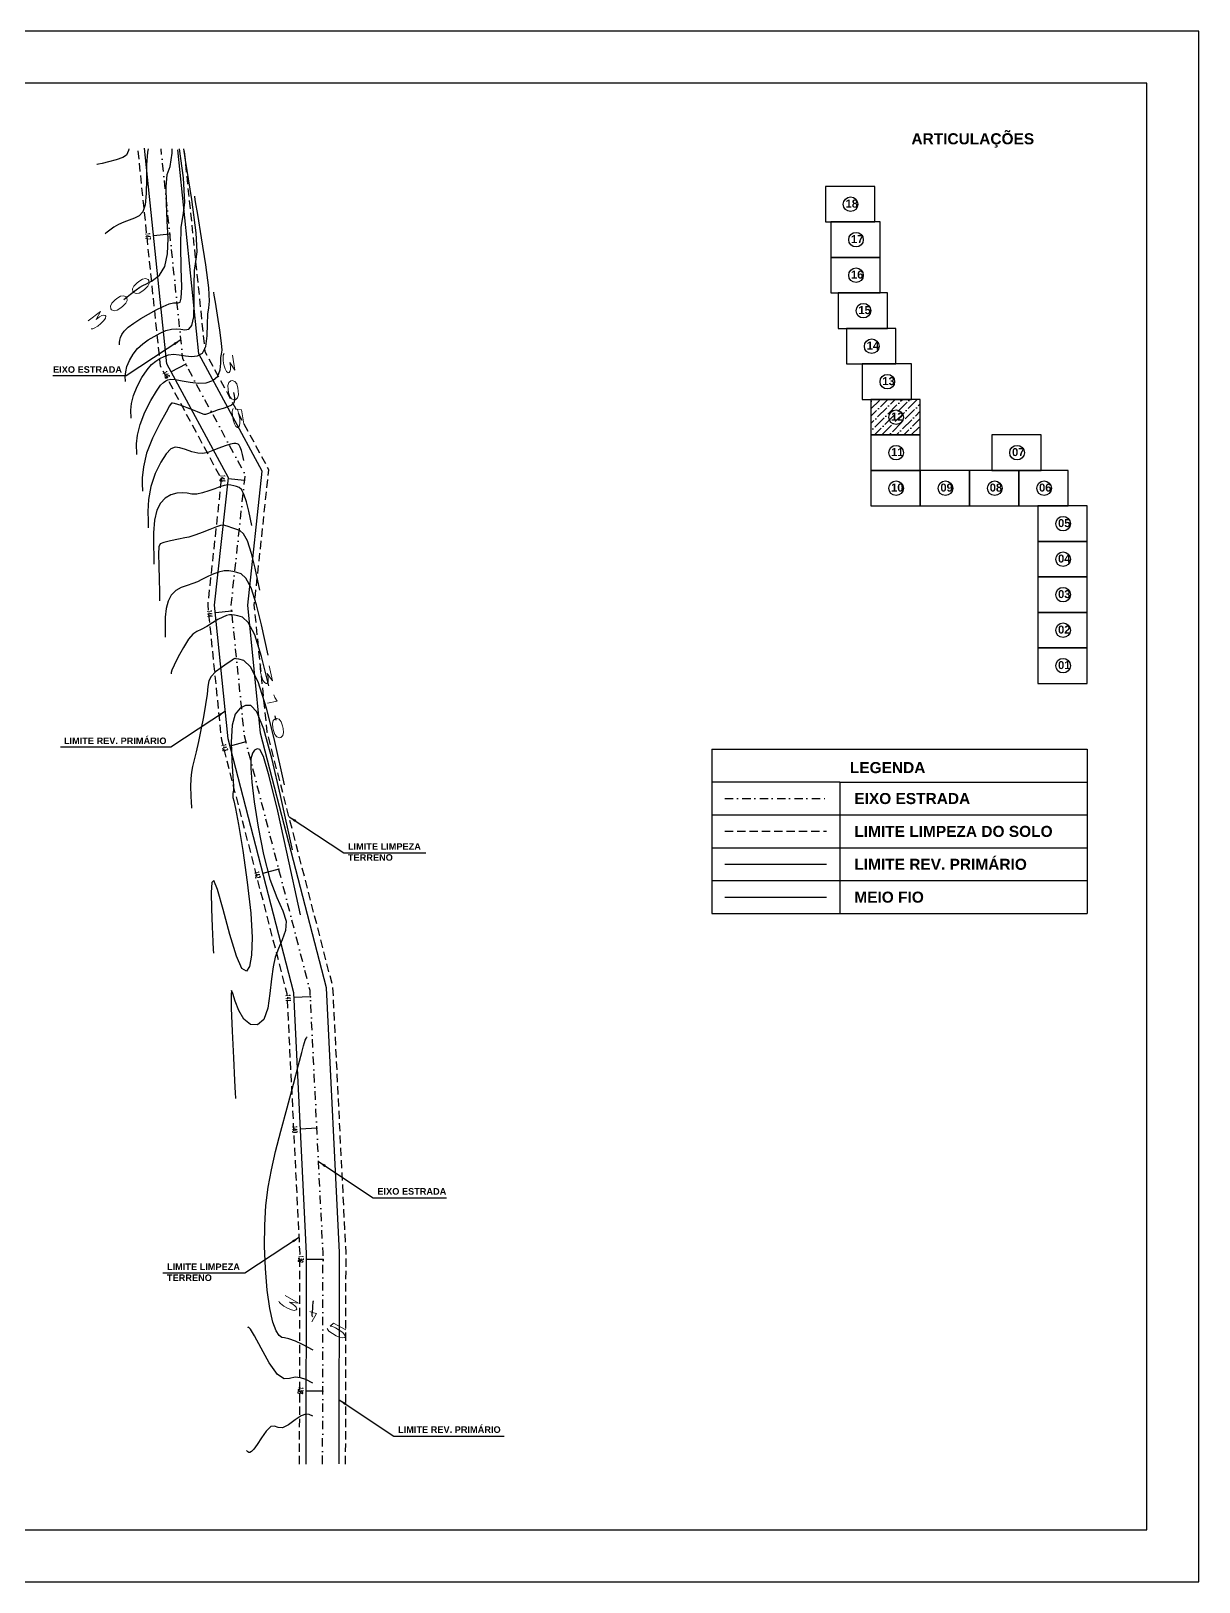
# Model space of a CAD drawing. Header units: millimetres. Extents: x 276147 to 291056, y 9594849 to 9609891.
# Drawn here: x 284786.2 to 284963.8, y 9596879.4 to 9597115.3 of the extents above; entities that cross this region are included whole.
import ezdxf
from ezdxf.enums import TextEntityAlignment as Align

# ---------------------------------------------------------------- set-up
doc = ezdxf.new("R2010")
doc.units = ezdxf.units.MM
doc.header["$LTSCALE"] = 10
for name, pattern in [('CONTINUO', [0]), ('DASHDOTX2', [50.8, 25.4, -12.7, 0, -12.7]), ('HIDDEN', [0.375, 0.25, -0.125])]:
    doc.linetypes.add(name, pattern=pattern)
for name, color, linetype in [('500-dim1', 6, 'Continuous'), ('Curvas mestras', 30, 'Continuous'), ('Curvas simples', 9, 'Continuous'), ('Curvas texto', 2, 'Continuous'), ('TG', 7, 'CONTINUO'), ('Top_malha_coord', 8, 'Continuous')]:
    doc.layers.add(name, color=color, linetype=linetype)
doc.styles.add('r80', font='romans.shx')
doc.styles.add('ROMAND', font='romand', dxfattribs={"height": 0.2})
doc.styles.add('SIMPLEX', font='simplex', dxfattribs={"height": 0.2})
doc.styles.add('T7', font='arial.ttf')
doc.dimstyles.new('cadnorma_dim1', dxfattribs={"dimscale": 0, "dimtxt": 2, "dimasz": 1.199999999999999, "dimexe": 1, "dimexo": 2.5, "dimgap": 0.6, "dimtad": 1, "dimzin": 4, "dimdsep": 46, "dimtxsty": 'r80', "dimblk": 'ARCHTICK', "dimblk1": 'ARCHTICK', "dimblk2": 'ARCHTICK', "dimcen": -1, "dimdle": 1, "dimclrd": 1, "dimclre": 1, "dimclrt": 2, "dimaunit": 1, "dimazin": 0, "dimtfac": 1, "dimtix": 1, "dimtmove": 2, "dimatfit": 0, "dimfxl": 1, "dimarcsym": 0})

# ---------------------------------------------------------------- blocks, each defined once
blk = doc.blocks.new('ASDF')
at = {"layer": 'Top_malha_coord', "color": 7}
for points in [[(288117.2770572668, 9595425.095165152), (288124.7770572668, 9595425.095165152), (288124.7770572668, 9595430.494073676), (288117.2770572668, 9595430.494073676)], [(288118.1013027223, 9595419.696256628), (288125.6013027224, 9595419.696256628), (288125.6013027224, 9595425.095165152), (288118.1013027223, 9595425.095165152)], [(288118.1013027223, 9595414.297348104), (288125.6013027224, 9595414.297348104), (288125.6013027224, 9595419.696256628), (288118.1013027223, 9595419.696256628)], [(288119.2235212072, 9595408.89843958), (288126.7235212072, 9595408.89843958), (288126.7235212072, 9595414.297348104), (288119.2235212072, 9595414.297348104)], [(288120.4897937645, 9595403.499531057), (288127.9897937645, 9595403.499531057), (288127.9897937645, 9595408.89843958), (288120.4897937645, 9595408.89843958)], [(288122.8676055573, 9595398.100622533), (288130.3676055573, 9595398.100622533), (288130.3676055573, 9595403.499531057), (288122.8676055573, 9595403.499531057)], [(288124.19609628, 9595392.701714007), (288131.69609628, 9595392.701714007), (288131.69609628, 9595398.100622533), (288124.19609628, 9595398.100622533)], [(288124.19609628, 9595387.302805483), (288131.69609628, 9595387.302805483), (288131.69609628, 9595392.701714007), (288124.19609628, 9595392.701714007)], [(288142.5888804331, 9595387.302805483), (288150.0888804331, 9595387.302805483), (288150.0888804331, 9595392.701714007), (288142.5888804331, 9595392.701714007)], [(288124.19609628, 9595381.90389696), (288131.69609628, 9595381.90389696), (288131.69609628, 9595387.302805483), (288124.19609628, 9595387.302805483)], [(288131.69609628, 9595381.90389696), (288139.19609628, 9595381.90389696), (288139.19609628, 9595387.302805483), (288131.69609628, 9595387.302805483)], [(288139.19609628, 9595381.90389696), (288146.69609628, 9595381.90389696), (288146.69609628, 9595387.302805483), (288139.19609628, 9595387.302805483)], [(288146.69609628, 9595381.90389696), (288154.19609628, 9595381.90389696), (288154.19609628, 9595387.302805483), (288146.69609628, 9595387.302805483)], [(288149.5854278603, 9595376.504988436), (288157.0854278603, 9595376.504988436), (288157.0854278603, 9595381.90389696), (288149.5854278603, 9595381.90389696)], [(288149.5854278603, 9595371.106079912), (288157.0854278603, 9595371.106079912), (288157.0854278603, 9595376.504988436), (288149.5854278603, 9595376.504988436)], [(288149.5854278603, 9595365.707171388), (288157.0854278603, 9595365.707171388), (288157.0854278603, 9595371.106079912), (288149.5854278603, 9595371.106079912)], [(288149.5854278603, 9595360.308262864), (288157.0854278603, 9595360.308262864), (288157.0854278603, 9595365.707171388), (288149.5854278603, 9595365.707171388)], [(288149.5854278603, 9595354.90935434), (288157.0854278603, 9595354.90935434), (288157.0854278603, 9595360.308262864), (288149.5854278603, 9595360.308262864)]]:
    blk.add_lwpolyline(points, close=True, dxfattribs=at)
for centre in [(288121.1075160061, 9595427.794619417), (288121.9317614617, 9595422.39571089), (288121.9317614617, 9595416.996802364), (288123.0539799466, 9595411.59789384), (288124.3202525039, 9595406.19898532), (288126.6980642967, 9595400.800076792), (288128.0265550194, 9595395.401168272), (288128.0265550194, 9595390.002259746), (288146.4193391725, 9595390.002259746), (288128.0265550194, 9595384.603351222), (288135.5265550194, 9595384.603351222), (288143.0265550194, 9595384.603351222), (288150.5265550194, 9595384.603351222), (288153.4158865996, 9595379.204442697), (288153.4158865996, 9595373.805534175), (288153.4158865996, 9595368.406625653), (288153.4158865996, 9595363.007717127), (288153.4158865996, 9595357.608808603)]:
    blk.add_circle(centre, 1.10921345708195, dxfattribs=at)
at = {"layer": 'Top_malha_coord', "color": 7, "char_height": 1.216883596980453, "attachment_point": 1, "style": 'T7'}
for s, insert in [('{\\fArial|b1|i0|c0|p34;18}', (288120.3443937709, 9595428.492702857)), ('{\\fArial|b1|i0|c0|p34;17}', (288121.1686392266, 9595423.093794333)), ('{\\fArial|b1|i0|c0|p34;16}', (288121.1686392266, 9595417.694885807)), ('{\\fArial|b1|i0|c0|p34;15}', (288122.2908577114, 9595412.295977283)), ('{\\fArial|b1|i0|c0|p34;14}', (288123.5571302687, 9595406.89706876)), ('{\\fArial|b1|i0|c0|p34;13}', (288125.9349420615, 9595401.498160236)), ('{\\fArial|b1|i0|c0|p34;12}', (288127.2634327842, 9595396.099251712)), ('{\\fArial|b1|i0|c0|p34;11}', (288127.2634327842, 9595390.700343188)), ('{\\fArial|b1|i0|c0|p34;07}', (288145.6562169372, 9595390.700343188)), ('{\\fArial|b1|i0|c0|p34;10}', (288127.2634327842, 9595385.301434664)), ('{\\fArial|b1|i0|c0|p34;09}', (288134.7634327842, 9595385.301434664)), ('{\\fArial|b1|i0|c0|p34;08}', (288142.2634327842, 9595385.301434664)), ('{\\fArial|b1|i0|c0|p34;06}', (288149.7634327842, 9595385.301434664)), ('{\\fArial|b1|i0|c0|p34;05}', (288152.6527643644, 9595379.902526142)), ('{\\fArial|b1|i0|c0|p34;04}', (288152.6527643644, 9595374.503617616)), ('{\\fArial|b1|i0|c0|p34;03}', (288152.6527643644, 9595369.104709093)), ('{\\fArial|b1|i0|c0|p34;02}', (288152.6527643644, 9595363.705800567)), ('{\\fArial|b1|i0|c0|p34;01}', (288152.6527643644, 9595358.306892043))]:
    blk.add_mtext_dynamic_manual_height_columns(s, width=9.05984542533406, gutter_width=12.5, heights=[0], dxfattribs=dict(at, insert=insert))
blk = doc.blocks.new('_ArchTick')
at = {"color": 0, "linetype": 'ByBlock', "const_width": 0.15}
blk.add_lwpolyline([(-0.5, -0.5), (0.5, 0.5)], dxfattribs=at)

msp = doc.modelspace()

# ---------------------------------------------------------------- hatches: boundary and pattern name
at = {"layer": 'Top_malha_coord'}
h = msp.add_hatch(dxfattribs=at)
h.set_pattern_fill('ANSI36', color=8, scale=0.25)
h.set_pattern_definition([(45, (-3235.695708539337, 1698.983695397153), (0.4209495056751168, 1.54348152080876), [1.984375, -0.396875, 0, -0.396875])])
h.paths.add_polyline_path([(284921.3897193209, 9597059.291958263), (284913.8897193209, 9597059.291958263), (284913.8897193209, 9597053.893049737), (284921.3897193209, 9597053.893049737)])
h.paths.add_polyline_path([(284918.8293915174, 9597056.592503998, -1), (284916.6109646032, 9597056.592503998, -1)], flags=0)
h.paths.add_polyline_path([(284916.5814488485, 9597055.404251853), (284919.0807916251, 9597055.404251853), (284919.0807916251, 9597057.911895337), (284916.5814488485, 9597057.911895337)], flags=24)

# ---------------------------------------------------------------- linework, layer by layer
at = {"color": 8, "linetype": 'HIDDEN', "ltscale": 0.5}
msp.add_line((284891.6983607654, 9596993.606487818), (284907.1409358699, 9596993.606487818), dxfattribs=at)
at = {"color": 8, "linetype": 'HIDDEN', "ltscale": 0.5, "elevation": 160.1796621240507, "flags": 128}
for points in [[(284827.0196191135, 9596897.38277738), (284827.0816417821, 9596929.392094724), (284825.1316803314, 9596968.875133198), (284815.1768751849, 9597007.4942678), (284813.0932434592, 9597028.007998673), (284815.1588474987, 9597047.1676037), (284805.8584010333, 9597064.412006717), (284802.4423178486, 9597097.382777384)], [(284834.0196322542, 9596897.38277738), (284834.0819765187, 9596929.558067292), (284832.0880034743, 9596969.932257447), (284822.0875164319, 9597008.728612525), (284820.1314657416, 9597027.986285048), (284822.3514474509, 9597048.577827236), (284812.6781290832, 9597066.513589887), (284809.4797897607, 9597097.382777384)]]:
    msp.add_lwpolyline(points, dxfattribs=at)
at = {"linetype": 'Continuous'}
for p in [(284807.3008748919, 9597084.451320093, 160.1796621240507), (284807.3008748919, 9597084.451320093, 160.1796621240507), (284809.7001551585, 9597064.662010193, 160.1796621240507), (284809.7001551585, 9597064.662010193, 160.1796621240507), (284818.6560471223, 9597046.9535056, 160.1796621240507), (284818.6560471223, 9597046.9535056, 160.1796621240507), (284816.7067163787, 9597027.068133097, 160.1796621240507), (284816.7067163787, 9597027.068133097, 160.1796621240507), (284818.868268931, 9597007.195607098, 160.1796621240507), (284818.868268931, 9597007.195607098, 160.1796621240507), (284823.8604582262, 9596987.828675501, 160.1796621240507), (284823.8604582262, 9596987.828675501, 160.1796621240507), (284828.6578245428, 9596968.432137445, 160.1796621240507), (284828.6578245428, 9596968.432137445, 160.1796621240507), (284829.6443685216, 9596948.456484152, 160.1796621240507), (284829.6443685216, 9596948.456484152, 160.1796621240507), (284830.579880303, 9596928.47962092, 160.1796621240507), (284830.579880303, 9596928.47962092, 160.1796621240507), (284830.5411274915, 9596908.47965863, 160.1796621240507), (284830.5411274915, 9596908.47965863, 160.1796621240507)]:
    msp.add_point(p, dxfattribs=at)
at = {"layer": '500-dim1', "ltscale": 0.1}
for points in [[(284650.0564834579, 9596879.440539112), (284963.7748950092, 9596879.440539112), (284963.7748950092, 9597115.325015644), (284650.0564834579, 9597115.325015644)], [(284657.998721725, 9596887.38277738), (284955.832656742, 9596887.38277738), (284955.832656742, 9597107.38277738), (284657.998721725, 9597107.38277738)]]:
    msp.add_lwpolyline(points, close=True, dxfattribs=at)
at = {"layer": 'Curvas mestras', "linetype": 'CONTINUO'}
for points in [[(284800.2921179847, 9597074.514266627, -178.0108770926276), (284801.2996760464, 9597075.29611206, -178.0162719838813), (284802.1802783061, 9597075.968784994, -178.0206378737025), (284802.741665215, 9597076.371430207, -178.0225630559985), (284803.1715782827, 9597076.617869627, -178.0220087020102), (284803.7527605255, 9597076.890590977, -178.0192790632977), (284804.6684412541, 9597077.365402667, -178.0164571137543), (284805.7038059232, 9597078.191383833, -178.0227401047855), (284806.5445262729, 9597079.510930296, -178.049103880036), (284806.9558554436, 9597081.413528495, -178.1031930184949), (284807.021375146, 9597083.777013306, -178.1793265232959), (284806.9042494881, 9597086.426309213, -178.2684920800643), (284806.7606707185, 9597089.15500214, -178.3607903961933), (284806.7189546222, 9597091.631317783, -178.4427738458294), (284806.9004451195, 9597093.492141273, -178.5001077594611), (284807.33080094, 9597094.730996976, -178.532064875148), (284807.6529240456, 9597096.767961226, -178.592347722119), (284807.6210765132, 9597097.382777384, -178.6131338450796)], [(284816.985640001, 9597060.348315798, -172.2078856693374), (284817.0576746636, 9597059.889322942, -172.1913989997961), (284817.1091193484, 9597059.499591675, -172.1775952686116), (284817.1206480346, 9597059.27756288, -172.1700882145928), (284817.1063795574, 9597059.163627688, -172.1666411067967), (284817.0887917119, 9597059.058662277, -172.1635545602444), (284817.0690493895, 9597058.885716792, -172.1582836316343), (284816.9630558486, 9597058.65652818, -172.1529010504859), (284816.6653994459, 9597058.40500737, -172.1506340281598), (284816.1101693289, 9597058.158945195, -172.153716305937), (284815.3894448147, 9597057.921651268, -172.1604079741778), (284814.6348070162, 9597057.690317113, -172.1679756983908), (284813.959863812, 9597057.466057338, -172.1741754863437), (284813.4063501616, 9597057.265687883, -172.178720607099), (284812.9980267982, 9597057.109950768, -172.1818137901978), (284812.7302389272, 9597057.020353327, -172.1842532448031), (284812.4846467001, 9597057.021484157, -172.1892202162093), (284812.1144907411, 9597057.138697185, -172.2004915097173), (284811.5153245027, 9597057.38207043, -172.2204939869375), (284810.751954721, 9597057.700568307, -172.2462543663246), (284809.9315019624, 9597058.027880343, -172.2734494353321), (284809.1534691627, 9597058.307469627, -172.2982291633639), (284808.4868937635, 9597058.521904532, -172.3186365070546), (284807.9931935847, 9597058.663529994, -172.3331877433488), (284807.7105573979, 9597058.73038294, -172.3410519588183), (284807.5842587973, 9597058.743274156, -172.3440096545059), (284807.5363373283, 9597058.728705412, -172.3444942086612), (284807.4750073999, 9597058.659746233, -172.3434656057766), (284807.253156881, 9597058.295736186, -172.3359907432136), (284806.7098474954, 9597057.3425786, -172.3156630135749), (284805.7660608475, 9597055.620940946, -172.2781920752281), (284804.6704690081, 9597053.410522252, -172.2277516094295), (284803.753664924, 9597051.105783673, -172.1706314778098), (284803.2619743717, 9597049.051550407, -172.1131865706088), (284803.1046654328, 9597047.394098705, -172.0620315095552), (284803.1067360255, 9597046.230071848, -172.0238461038357), (284803.1232227769, 9597045.607223773, -172.0031051300143), (284803.1292971584, 9597045.377753116, -171.9954637019805), (284803.1301653569, 9597045.344972167, -171.9943720794076)], [(284822.3262726641, 9597015.709924497, -165.6342400298131), (284822.1832101796, 9597016.357989667, -165.6583481675157), (284821.2293545676, 9597020.195555173, -165.8032481390078), (284820.1920258679, 9597023.489485173, -165.9320093945976), (284819.2016153366, 9597025.389468776, -166.0141507904886), (284818.3279176936, 9597026.169586424, -166.0572526018045), (284817.6255807662, 9597026.38501285, -166.0784102985312), (284817.1220894626, 9597026.492806822, -166.0920494581482), (284816.7362739639, 9597026.557541177, -166.101915427917), (284816.3598045264, 9597026.545670737, -166.109083536689), (284815.8995197962, 9597026.427253956, -166.1144427154472), (284815.3229439975, 9597026.18677365, -166.1181363889159), (284814.6127677439, 9597025.812316254, -166.1201216244631), (284813.7728184133, 9597025.312498737, -166.1206039611393), (284812.8914514386, 9597024.778060267, -166.1207832086043), (284812.0781580137, 9597024.320268543, -166.1221076034385), (284811.4050952783, 9597023.98771045, -166.1247208303216), (284810.7950881379, 9597023.578238534, -166.1235479269203), (284810.1336294326, 9597022.827019522, -166.1122091755064), (284809.3526267691, 9597021.580041017, -166.0870246223317), (284808.5696487876, 9597020.12656011, -166.0551128710181), (284807.948679886, 9597018.866651757, -166.0262921707149), (284807.6081956343, 9597018.103310194, -166.008113070417), (284807.4846292936, 9597017.751209732, -165.9990555561639), (284807.4689083013, 9597017.62794596, -165.9953319184974), (284807.470205473, 9597017.578933954, -165.9936998117741), (284807.4706831697, 9597017.560877796, -165.9930985428186), (284807.4707521256, 9597017.558298057, -165.9930126235381)], [(284823.4698801203, 9597010.529426493, -165.4415246827088), (284823.3268186359, 9597011.177491656, -165.4656328003298)], [(284829.0241310291, 9596919.76490194, -157.3520898277897), (284828.9792795821, 9596919.813919084, -157.354596393267), (284828.9454711727, 9596919.901543064, -157.3581463877603), (284828.9352738887, 9596920.043860188, -157.3630146546897), (284828.9469868149, 9596920.266000893, -157.3700588334145), (284828.9753410432, 9596920.595360387, -157.3802824001436), (284829.014351937, 9596921.036287412, -157.3939479908117), (284829.0551699632, 9596921.50095472, -157.4083552481866), (284829.0882288617, 9596921.878488593, -157.4200629949596), (284829.1065177682, 9596922.087494263, -157.4265447502516), (284829.1132564188, 9596922.164496822, -157.4289327680858), (284829.1142189409, 9596922.175497336, -157.4292739210909)]]:
    msp.add_polyline3d(points, dxfattribs=at)
at = {"layer": 'Curvas simples', "linetype": 'CONTINUO'}
for points in [[(284801.0544655857, 9597097.382777384, -180.7464254400599), (284801.007899082, 9597097.145309048, -180.7395786281818), (284800.7045594791, 9597096.467988167, -180.7234727021682), (284800.118253627, 9597096.06836819, -180.7221468657631), (284799.1220856115, 9597095.725151392, -180.7308966989189), (284797.9632551144, 9597095.423421605, -180.7442712328306), (284796.9824837078, 9597095.199854055, -180.7566327712525), (284796.4348828929, 9597095.078634404, -180.7636528495609), (284796.2331358543, 9597095.033974057, -180.7662391659946), (284796.2043147056, 9597095.027593864, -180.7666086379581)], [(284803.9896396035, 9597097.382777384, -179.6867678870723), (284803.9174934013, 9597096.921442868, -179.6730987102169), (284803.7622476022, 9597094.967765892, -179.61219526795), (284803.7212189373, 9597092.773232725, -179.5411064944023), (284803.6927489561, 9597090.632685643, -179.4715346858979), (284803.5462751535, 9597088.894938624, -179.4175309383686), (284803.1816460404, 9597087.80874402, -179.3892569834393), (284802.62035219, 9597087.222607637, -179.3813171355546), (284801.9142971893, 9597086.884973656, -179.3844263043397), (284801.116802314, 9597086.582775313, -179.3905321844763), (284800.2868635803, 9597086.256899098, -179.396513431941), (284799.4848946824, 9597085.886716573, -179.4004813571487), (284798.7680949305, 9597085.467844017, -179.401144115513), (284798.1808040675, 9597085.060862623, -179.3995968266649), (284797.7641454436, 9597084.742594304, -179.3975313647793), (284797.5406247089, 9597084.567861984, -179.3962924460324), (284797.4582747004, 9597084.503486656, -179.3958359989597), (284797.4465105566, 9597084.494290324, -179.3957707940976)], [(284799.6576949407, 9597067.574310653, -176.795459638201), (284799.6527389146, 9597067.972580288, -176.8086099681354), (284799.6833138291, 9597068.294722913, -176.8185524689875), (284799.778879015, 9597068.693985207, -176.8297175066805), (284799.978620059, 9597069.155148504, -176.8408197873764), (284800.3424107558, 9597069.677259747, -176.8506261997067), (284800.9352992016, 9597070.262932315, -176.857916632402), (284801.7959498854, 9597070.908839053, -176.8618059237164), (284802.8575048949, 9597071.587906687, -176.8627489909672), (284804.026726708, 9597072.267120438, -176.8615355880724), (284805.2084664071, 9597072.907571863, -176.858800708866), (284806.2999474404, 9597073.446754947, -176.8545591954285), (284807.1964828609, 9597073.816270022, -176.8486711098489), (284807.8265608388, 9597073.97541891, -176.8412383176878), (284808.2513620362, 9597073.994317425, -176.8333303196964), (284808.5652452393, 9597073.970785873, -176.8262584575827), (284808.8375036437, 9597074.066555513, -176.8239315192009), (284809.0371881024, 9597074.699009422, -176.8406479353693), (284809.108286879, 9597076.349441653, -176.893303522866), (284809.0324754517, 9597079.250492733, -176.9898894870098), (284808.9421721755, 9597082.640193203, -177.1027788414762), (284809.0074816176, 9597085.507919086, -177.1954399756764), (284809.3064689908, 9597087.292330064, -177.2479113547274), (284809.5490381096, 9597089.229232352, -177.3065122177618), (284809.3530504286, 9597093.003714813, -177.434131906743), (284808.7750178605, 9597097.382777385, -177.5892320094919)], [(284800.5258122946, 9597062.016976034, -175.595187753523), (284800.515721044, 9597062.827959893, -175.6219653434496), (284800.5779789651, 9597063.483930036, -175.6422110024982), (284800.7725754932, 9597064.296935076, -175.6649460076264), (284801.1515820466, 9597065.218992187, -175.6875527561319), (284801.6983237781, 9597066.163179798, -175.7075176502953), (284802.3789355245, 9597067.032843392, -175.7223532264147), (284803.1602516344, 9597067.75556334, -175.7303521285325), (284804.0118805212, 9597068.355866574, -175.732928144655), (284804.9041291137, 9597068.882516934, -175.7322752563891), (284805.8069296575, 9597069.365131084, -175.7299675361396), (284806.6887206572, 9597069.756733123, -175.7250991887672), (284807.5175659339, 9597069.991199993, -175.7161445100469), (284808.2696276302, 9597070.032329047, -175.7023956917951), (284808.9534461668, 9597069.963595383, -175.6864166810669), (284809.5856612934, 9597069.898398487, -175.6715894314952), (284810.1676292033, 9597069.986665023, -175.6627996461725), (284810.639582881, 9597070.52444126, -175.6709481642142), (284810.9264757591, 9597071.844303628, -175.708439591483), (284810.9940565854, 9597074.096363483, -175.7808804525089), (284810.9712583595, 9597076.700869897, -175.8666848192483), (284811.0278093912, 9597078.895604884, -175.9374686167252), (284811.2564473818, 9597080.260154217, -175.9775937695199), (284811.44194059, 9597081.741314733, -176.0224062087623), (284811.2920676588, 9597084.627684033, -176.1199977472101), (284810.6232927565, 9597089.6941925, -176.2994461968451), (284809.6868301574, 9597095.661103673, -176.5137732735861), (284809.4003609535, 9597097.382777385, -176.5759410333178)], [(284801.3939296491, 9597056.459641412, -174.3949158688451), (284801.3787021736, 9597057.683339497, -174.4353207388453), (284801.4726440992, 9597058.67313616, -174.4658695033545), (284801.7662719707, 9597059.899884943, -174.5001745085724), (284802.3245450347, 9597061.282835877, -174.5342857046894), (284803.0542358029, 9597062.649100848, -174.5644091537947), (284803.8225728489, 9597063.802755462, -174.5867898330584), (284804.5245533834, 9597064.60228762, -174.5988983334068), (284805.1662561477, 9597065.12382646, -174.6031072983428), (284805.781532519, 9597065.497913424, -174.6030149046241), (284806.4053929082, 9597065.822690306, -174.6011343633549), (284807.0774928741, 9597066.0667113, -174.5956392022458), (284807.8386490072, 9597066.166129956, -174.5836179102448), (284808.7126934198, 9597066.089238193, -174.5635530533877), (284809.6555302995, 9597065.93287434, -174.5395030751501), (284810.6060773504, 9597065.826012103, -174.5169204381204), (284811.4977547631, 9597065.906774536, -174.5016677732605), (284812.241978659, 9597066.349873096, -174.501248372861), (284812.744665639, 9597067.339165604, -174.5235756400766), (284812.9556387185, 9597068.942234224, -174.5718713977517), (284813.0003445414, 9597070.761545593, -174.6305907643077), (284813.0481371649, 9597072.283290684, -174.6794972578905), (284813.2064247753, 9597073.227979377, -174.7072762371067), (284813.3348430732, 9597074.253398117, -174.7383002325336), (284813.2310848886, 9597076.251653247, -174.8058635876191), (284812.7680867247, 9597079.759235647, -174.9300971201996), (284812.119766772, 9597083.890174383, -175.0784774055032), (284811.5352878878, 9597087.402881056, -175.2053174076395), (284811.2048949622, 9597089.366023533, -175.276279531678), (284811.08317099, 9597090.089286713, -175.3024234826121), (284811.065781993, 9597090.192609737, -175.3061583204803)], [(284802.262047003, 9597050.902306788, -173.1946439842254), (284802.2416833031, 9597052.5387191, -173.2486761342411), (284802.3673092352, 9597053.862343283, -173.2895280369817), (284802.7599684486, 9597055.502834804, -173.3354030094601), (284803.4975070201, 9597057.34667856, -173.381018640674), (284804.4101488252, 9597059.135020897, -173.4213006044415), (284805.2662101732, 9597060.57266753, -173.4512264396439), (284805.8888551325, 9597061.449011903, -173.4674445383393), (284806.3206317736, 9597061.891786344, -173.4732864520888), (284806.6589349224, 9597062.113308916, -173.4737545402863), (284807.0038561604, 9597062.280250523, -173.4723012233994), (284807.466265091, 9597062.376689473, -173.4661792157244), (284808.1597320803, 9597062.341059923, -173.4510913104427), (284809.1557602112, 9597062.146148333, -173.424710427495), (284810.3576144322, 9597061.902153295, -173.3925894692916), (284811.6264934069, 9597061.753625717, -173.3622514446874), (284812.8278793255, 9597061.826885048, -173.3405359530848), (284813.8443734373, 9597062.175304933, -173.3315486017059), (284814.5628545212, 9597062.834028576, -173.3387117414063), (284814.9172198495, 9597063.788103972, -173.3628623304216), (284815.029430723, 9597064.82222129, -173.3944967093671), (284815.0684639385, 9597065.67097648, -173.4215259190791), (284815.1564021664, 9597066.19580353, -173.4369586718644), (284815.2277455539, 9597066.765480498, -173.4541942235341), (284815.1701021187, 9597067.87562246, -173.4917294280863), (284814.9128806952, 9597069.824279793, -173.5607480762669), (284814.5527033864, 9597072.119245093, -173.6431815374203), (284814.2279921187, 9597074.070749242, -173.713648235393), (284814.0444412708, 9597075.161384063, -173.7530716256847), (284813.9768170625, 9597075.563196052, -173.7675960092715), (284813.9671561771, 9597075.620598618, -173.7696709549896)], [(284818.5216640464, 9597050.004085848, -170.8373453689532), (284818.3185059486, 9597050.92438456, -170.8715806255027), (284818.1678964833, 9597051.530315904, -170.8944595804464), (284818.0041080045, 9597052.050410217, -170.9147903031812), (284817.8450545906, 9597052.351478547, -170.9278487427768), (284817.6883913737, 9597052.48214586, -170.9352753542157), (284817.5267077635, 9597052.53649536, -170.9403018947018), (284817.3366729556, 9597052.582345013, -170.9456190148162), (284817.0312613244, 9597052.582461843, -170.9517535481395), (284816.5075280417, 9597052.473351642, -170.9586913326898), (284815.7082520753, 9597052.215880403, -170.9662986222215), (284814.7591205789, 9597051.868354917, -170.9739630731315), (284813.8315485105, 9597051.513446163, -170.9809528079026), (284813.0475057445, 9597051.22912968, -170.9873746243215), (284812.3311778742, 9597051.074624157, -170.9966909184263), (284811.5573054165, 9597051.104455827, -171.0132028595221), (284810.6434370409, 9597051.339661926, -171.0392549073699), (284809.6783550458, 9597051.667329656, -171.0693648587007), (284808.7936488762, 9597051.941054212, -171.0960937227032), (284808.076398184, 9597052.016271563, -171.1129562994724), (284807.4356394112, 9597051.755764738, -171.1172821087207), (284806.7359032002, 9597051.02415454, -171.1073542823692), (284805.8958810025, 9597049.738528784, -171.0820880360229), (284805.0509314861, 9597048.025833376, -171.0429261097129), (284804.3905771325, 9597046.06548322, -170.9919433321015), (284804.0509261295, 9597044.05016384, -170.9327216109054), (284803.9544325154, 9597042.22565422, -170.8748714698272), (284803.9701350366, 9597040.85100495, -170.8295105646507), (284803.9899418815, 9597040.102709293, -170.8045921694397), (284803.9972399817, 9597039.82702126, -170.7954116859732), (284803.998282711, 9597039.787637543, -170.7941001948461)], [(284819.7587185646, 9597040.135421008, -169.4883901872931), (284819.2846820074, 9597042.282786338, -169.5682725273332), (284818.9332612559, 9597043.696626468, -169.6216567395863), (284818.5510874709, 9597044.910179207, -169.6690950842135), (284818.1799628336, 9597045.612670308, -169.6995647219851), (284817.8144146658, 9597045.917562373, -169.7168935500344), (284817.4371535755, 9597046.044378204, -169.7286221420186), (284817.0320092618, 9597046.166145556, -169.7407450172145), (284816.5872788122, 9597046.269921996, -169.7530729859977), (284816.0923794068, 9597046.296271035, -169.7638708172276), (284815.5335064274, 9597046.200111927, -169.7719383739427), (284814.8839790602, 9597045.993785897, -169.7782156434518), (284814.1138966926, 9597045.703989893, -169.7841776670216), (284813.21583489, 9597045.368404267, -169.7912082219523), (284812.2722849124, 9597045.068635903, -169.8003255786866), (284811.3882121935, 9597044.897273084, -169.8124567180316), (284810.6334628914, 9597044.910412556, -169.8280378043678), (284809.9373920501, 9597045.018179953, -169.845541853891), (284809.1942334431, 9597045.094211372, -169.8629511714939), (284808.3331868883, 9597045.027559966, -169.8780513677307), (284807.423316424, 9597044.768967057, -169.8878419288344), (284806.568652139, 9597044.284594, -169.8891257448963), (284805.8585066751, 9597043.533161873, -169.8787573272971), (284805.3233248498, 9597042.443617472, -169.8537972070303), (284804.9788360304, 9597040.937466312, -169.8113574638523), (284804.8254620202, 9597039.022788364, -169.7516944021013), (284804.8023983652, 9597037.0539615, -169.6876411462112), (284804.8335340477, 9597035.471938053, -169.6351750254075), (284804.8566619858, 9597034.59819481, -169.6060791887253), (284804.8651828028, 9597034.276288407, -169.5953596373115), (284804.8664000628, 9597034.23030192, -169.5938282773973)], [(284820.9957720833, 9597030.266756173, -168.1394350257728), (284820.2508580642, 9597033.641187115, -168.2649643965092), (284819.6986260262, 9597035.862936037, -168.3488538659553), (284819.0980669372, 9597037.769948192, -168.4233998651875), (284818.5148700796, 9597038.873863067, -168.4712807540459), (284817.9404379578, 9597039.35297888, -168.4985117459114), (284817.3475993851, 9597039.552260043, -168.5169423566808), (284816.7273455683, 9597039.7499461, -168.5358710196128), (284816.1432963025, 9597039.957383148, -168.5543924565686), (284815.6772307739, 9597040.119191427, -168.5690503343617), (284815.3587607818, 9597040.184344456, -168.5775781583766), (284815.0088375417, 9597040.119216878, -168.5824682137722), (284814.396243877, 9597039.894534623, -168.5874025789348), (284813.3841650357, 9597039.50767885, -168.5950417995013), (284812.2133919487, 9597039.062646648, -168.6039602061178), (284811.2191189686, 9597038.690089336, -168.6117105437119), (284810.6234877396, 9597038.481162183, -168.6168206889674), (284810.1964280568, 9597038.369031252, -168.6217189021085), (284809.5948180079, 9597038.247367537, -168.6298085876883), (284808.5899755903, 9597038.038847372, -168.6431464032762), (284807.410993434, 9597037.782168368, -168.6584017163518), (284806.4014010781, 9597037.545033468, -168.6708972074816), (284805.8211313477, 9597037.327794952, -168.6754266385946), (284805.5957182133, 9597036.861401567, -168.6646683044059), (284805.5670959286, 9597035.809449404, -168.6307715754051), (284805.5999979086, 9597033.995411888, -168.5706671605844), (284805.6503632129, 9597031.882267777, -168.500410809906), (284805.6969320613, 9597030.092872154, -168.4408395389587), (284805.7233810906, 9597029.09368033, -168.4075662281507), (284805.7331246265, 9597028.725556552, -168.3953076413859), (284805.7345174173, 9597028.672967304, -168.3935563927775)], [(284822.2328266014, 9597020.398091327, -166.7904798442291), (284821.2170341236, 9597024.999588892, -166.9616562983979), (284820.4639897973, 9597028.029245604, -167.0760510125224), (284819.6450464039, 9597030.62971718, -167.177704646278), (284818.8575564872, 9597032.131940428, -167.2427385424639), (284818.1286875635, 9597032.763481196, -167.2780644269337), (284817.4680596264, 9597032.976056103, -167.2982914338613), (284816.8686298432, 9597033.132331304, -167.3154450970146), (284816.256689036, 9597033.238757132, -167.3312163938794), (284815.5418651935, 9597033.212730473, -167.3447126036303), (284814.6705911776, 9597032.999556486, -167.3552167226121), (284813.7365233884, 9597032.65618948, -167.3627150596844), (284812.8701240927, 9597032.267489044, -167.3673695227157), (284812.1583492926, 9597031.903783597, -167.3697391757418), (284811.5141289049, 9597031.577264836, -167.3719713356954), (284810.8068865679, 9597031.285587307, -167.3766102794002), (284809.9497818381, 9597031.012145707, -167.3848550687221), (284809.0309249006, 9597030.683278415, -167.3925232087754), (284808.1821638492, 9597030.21106096, -167.3940868508912), (284807.5115630985, 9597029.523209464, -167.3850080947418), (284807.0320533372, 9597028.610002406, -167.3647088117109), (284806.7327825697, 9597027.477357846, -167.3336007683797), (284806.5945314604, 9597026.17097266, -167.2935672005665), (284806.564614288, 9597024.89564896, -167.2523768323849), (284806.5819789876, 9597023.89596665, -167.2192698039257), (284806.5965144645, 9597023.346842485, -167.2009838480994), (284806.6018694842, 9597023.144534528, -167.1942469511673), (284806.6026347714, 9597023.11563268, -167.193284508216)], [(284824.7069346385, 9597000.660761647, -164.0925695010487), (284823.149386239, 9597007.71639144, -164.3550400692879), (284821.9947193402, 9597012.361865737, -164.5304452980895), (284820.7390053342, 9597016.349254157, -164.6863141756298), (284819.5456741862, 9597018.646997128, -164.7855630385133), (284818.5271488211, 9597019.575690644, -164.8364407238227), (284817.7831029056, 9597019.793969592, -164.8585291431195), (284817.3755480798, 9597019.853281347, -164.8686538067672), (284817.2158578892, 9597019.876324216, -164.8726144493234), (284817.1777428593, 9597019.878611002, -164.8734544898875), (284817.151467229, 9597019.870103672, -164.8737031602909), (284817.0935111225, 9597019.83857484, -164.8738333827027), (284816.9769063824, 9597019.766249284, -164.873804030733), (284816.7692011175, 9597019.631573014, -164.8735602303318), (284816.4159965214, 9597019.397888962, -164.8729927495264), (284815.8574090588, 9597019.024764283, -164.871978726846), (284815.0791477507, 9597018.490450595, -164.8700923634719), (284814.2492858474, 9597017.84794034, -164.8656963299404), (284813.5814911658, 9597017.168914417, -164.8568504500695), (284813.2249656552, 9597016.48280355, -164.8415241175939), (284813.0710478355, 9597015.65005374, -164.8173255315309), (284812.9466103573, 9597014.488859823, -164.7817724280435), (284812.7156785007, 9597012.885889664, -164.733880540964), (284812.3908770247, 9597011.001688333, -164.6786573264076), (284812.0219853073, 9597009.06526992, -164.6226080663877), (284811.6532695966, 9597007.276886167, -164.5714062011943), (284811.3069625936, 9597005.721732227, -164.5273971898973), (284810.9997828626, 9597004.456237895, -164.4920945712624), (284810.7477892071, 9597003.487682318, -164.4654145170029), (284810.5643903385, 9597002.626721077, -164.4408832646118), (284810.4623302023, 9597001.634856157, -164.4104296870323), (284810.4454466137, 9597000.36517555, -164.3691626059849), (284810.4819548595, 9596999.037107462, -164.3249104680403), (284810.5311610955, 9596997.96166514, -164.2886816961368), (284810.5607104434, 9596997.366713237, -164.2685926350209), (284810.571596886, 9596997.147520004, -164.261191391412), (284810.5731523765, 9596997.116206117, -164.2601340463993)], [(284825.9439881571, 9596990.792096812, -162.7436143395284), (284824.1261256949, 9596999.073300274, -163.051471003881), (284822.8445863064, 9597004.516239766, -163.2555550489601), (284821.5711815857, 9597009.16874071, -163.4335740263018), (284820.5131125389, 9597011.804082245, -163.5411704169496), (284819.6255933966, 9597012.75563255, -163.5901673293233), (284818.8008436903, 9597012.746780323, -163.6064329314654), (284817.9734740113, 9597012.336016124, -163.6095809257499), (284817.2476511977, 9597011.42224201, -163.5942074459421), (284816.7699341499, 9597009.73946291, -163.54865417277), (284816.6346919662, 9597007.189275894, -163.4678022280245), (284816.7275335157, 9597004.343636625, -163.3726901904706), (284816.8818818624, 9597001.9420919, -163.290895966606), (284816.9640598641, 9597000.532696547, -163.2430620708296), (284816.9719985129, 9596999.897522416, -163.2220887769622), (284816.9365305898, 9596999.627148364, -163.2139408937914), (284816.8889003855, 9596999.379569564, -163.2067841257344), (284816.8620102352, 9596999.08245339, -163.1975877468617), (284816.8891729852, 9596998.730884522, -163.1855219797257), (284817.0068992429, 9596998.222154493, -163.166488285377), (284817.2644816909, 9596997.06239226, -163.1233135890474), (284817.7144097771, 9596994.659935646, -163.0355561396832), (284818.3666105258, 9596990.68624242, -162.8922507102511), (284819.0607742884, 9596985.8652622, -162.7203382976845), (284819.5940299861, 9596981.184062548, -162.5562363371978), (284819.8084320712, 9596977.452825068, -162.4296640943762), (284819.7257300727, 9596974.77416942, -162.3435477086136), (284819.4125990481, 9596973.073828302, -162.2941151171949), (284818.9231267008, 9596972.333630582, -162.2796851389253), (284818.2610463439, 9596972.75979886, -162.3069405139799), (284817.4175039462, 9596974.614655927, -162.3846549949053), (284816.4143382515, 9596977.914934164, -162.5129385012228), (284815.3961561364, 9596981.695016392, -162.6572460740831), (284814.5382572463, 9596984.74369304, -162.7743688564774), (284813.9753596361, 9596986.105272224, -162.8302856342893), (284813.6798549729, 9596985.846123872, -162.8277254730606), (284813.58355333, 9596984.288134603, -162.778605048396), (284813.6190714298, 9596981.819846082, -162.6970090543295), (284813.7222546066, 9596979.096426172, -162.6056944133274), (284813.8297568431, 9596976.839697786, -162.5295860259471), (284813.8920657937, 9596975.585153103, -162.4872252542668), (284813.9150217752, 9596975.12295238, -162.4716186514383), (284813.9183007736, 9596975.056924133, -162.4693891593165)], [(284827.1810426756, 9596980.923431972, -161.3946591579265), (284825.1034208575, 9596990.430131217, -161.747888231152), (284823.6989009145, 9596996.669985667, -161.9805549365378), (284822.4183688762, 9597001.986106187, -162.1804630465017), (284821.5396280344, 9597004.97355653, -162.2959978847907), (284820.9815131863, 9597006.065076903, -162.3429691341848), (284820.5731130081, 9597006.152827887, -162.3540426883523), (284820.1837862499, 9597005.95576794, -162.3554004390284), (284819.8439649753, 9597005.500057977, -162.3472887696375), (284819.6243503189, 9597004.6386548, -162.323470015745), (284819.5858474295, 9597003.222828545, -162.2778478841905), (284819.7501774977, 9597001.097090777, -162.204891172671), (284820.1292627137, 9596998.104259403, -162.09920988153), (284820.7280097003, 9596994.233897766, -161.9603635195203), (284821.5232437416, 9596990.062522903, -161.8077090963747), (284822.4847675473, 9596986.313394297, -161.6655531737165), (284823.5415978192, 9596983.529170353, -161.5531029416857), (284824.4595952143, 9596981.530100262, -161.4691681849913), (284824.9638273974, 9596979.955837177, -161.4074596218092), (284824.8737122076, 9596978.505092245, -161.3617292883832), (284824.3860532394, 9596977.112824697, -161.3258953196605), (284823.7920022667, 9596975.773052793, -161.293917242056), (284823.3257124453, 9596974.448557166, -161.2598751271403), (284822.9933484219, 9596972.97715209, -161.2183305855983), (284822.74407722, 9596971.16541222, -161.1639656879383), (284822.5117497295, 9596968.939182237, -161.0956782980033), (284822.1689562907, 9596966.701381952, -161.0292292093768), (284821.5729661153, 9596964.974203184, -160.9845951745778), (284820.643588924, 9596964.16690805, -160.9767969553618), (284819.5507725016, 9596964.237051813, -161.0010322253479), (284818.5269991406, 9596965.029259032, -161.0475427553433), (284817.7562599808, 9596966.34201533, -161.1060317865599), (284817.2285755162, 9596967.789234644, -161.1640480404862), (284816.8854690767, 9596968.938687008, -161.2086016670478), (284816.6777141701, 9596969.374410214, -161.2270502076976), (284816.5930689915, 9596968.745504212, -161.2081408023045), (284816.62853492, 9596966.717338748, -161.1409681893096), (284816.770105568, 9596963.208124006, -161.0231333679662), (284816.9597315194, 9596959.147446057, -160.8862630800254), (284817.1283525929, 9596955.717731437, -160.7704903885865), (284817.2234211466, 9596953.803593978, -160.7058579062836), (284817.2584466671, 9596953.098385757, -160.6820459441774), (284817.2634501685, 9596952.997641152, -160.6786442194975)], [(284829.0719042928, 9596914.710715273, -158.1862489772288), (284827.4624462344, 9596915.535494667, -158.2455836493432), (284826.3787530884, 9596916.049305176, -158.2841742392888), (284825.3993809523, 9596916.430447347, -158.3163233418277), (284824.73708548, 9596916.565647373, -158.3340483349425), (284824.29979311, 9596916.643143356, -158.3453658140174), (284823.9192257302, 9596916.926553117, -158.3622921806786), (284823.4662080872, 9596917.656257212, -158.3952974432873), (284822.9679943772, 9596918.97969414, -158.4486659051294), (284822.4909446612, 9596921.021068133, -158.5251355140613), (284822.0951431356, 9596923.823251383, -158.6249050385927), (284821.8155765445, 9596927.103788987, -158.7380164418978), (284821.6809537741, 9596930.498896992, -158.8519726461059), (284821.7131999193, 9596933.709752167, -158.9565414370995), (284821.9070999522, 9596936.697395064, -159.0505508423925), (284822.2506500589, 9596939.487828968, -159.1350939194349), (284822.7361466784, 9596942.146462867, -159.2124686852007), (284823.3730782491, 9596944.896321746, -159.2897929482537), (284824.1752294555, 9596947.9998333, -159.375389459336), (284825.1250502704, 9596951.572699217, -159.473401923457), (284826.0796527995, 9596955.143713096, -159.5712577120544), (284826.8648124258, 9596958.094938513, -159.6522050607277), (284827.3545288815, 9596959.973565867, -159.7039351884418), (284827.6157012835, 9596960.98728892, -159.7319110791109), (284827.7634540943, 9596961.50892822, -159.7460386802236), (284827.8911847945, 9596961.851699667, -159.7547068997196), (284828.0053859495, 9596962.090409406, -159.7602367213371), (284828.0908291405, 9596962.240258893, -159.7634319685426), (284828.137263599, 9596962.318009393, -159.7650476584353), (284828.1543711342, 9596962.346653368, -159.7656428796149), (284828.1568152119, 9596962.35074608, -159.7657279316595)], [(284829.0480789611, 9596909.69720412, -159.0231782574233), (284827.9682676766, 9596910.235244175, -159.0624848992124), (284827.1751502656, 9596910.506864047, -159.0873062807627), (284826.3260674055, 9596910.570727853, -159.1064431583768), (284825.5095783548, 9596910.365649538, -159.1161128329954), (284824.6510641235, 9596910.326304302, -159.1320569885106), (284823.6351066539, 9596911.011329627, -159.1748983964467), (284822.4074427543, 9596912.75352993, -159.2566319366128), (284821.1584126723, 9596914.98236524, -159.3547408505369), (284820.1395085298, 9596916.901466487, -159.4380806786617), (284819.5353586634, 9596917.911608627, -159.4833093431921), (284819.2631293207, 9596918.202166632, -159.4982952174291), (284819.1731239715, 9596918.159663476, -159.4987091667976), (284819.1387899255, 9596918.103231272, -159.4975491547052), (284819.1261398566, 9596918.082440622, -159.4971218006944), (284819.1243332743, 9596918.07947024, -159.4970607292748)], [(284829.0242536293, 9596904.683692973, -159.8601075375595), (284828.4740891216, 9596904.934994692, -159.8793861816198), (284827.9715474453, 9596904.964423915, -159.8904383548911), (284827.2527528593, 9596904.711008357, -159.8965629950076), (284826.3218469191, 9596904.084219394, -159.8947104459771), (284825.3205336259, 9596903.357994774, -159.8910128307438), (284824.4249111034, 9596902.897393813, -159.8938978096962), (284823.7561946318, 9596902.93065706, -159.9084113425019), (284823.2160791498, 9596903.138766963, -159.92607292), (284822.6513777654, 9596903.065892216, -159.935020475616), (284821.9557630515, 9596902.395166583, -159.9270050343152), (284821.2103314768, 9596901.36559524, -159.9082306284367), (284820.5430399731, 9596900.35514746, -159.8885143290649), (284820.0516000045, 9596899.664995318, -159.8757637849453), (284819.712750132, 9596899.289110096, -159.8702483822385), (284819.4729844357, 9596899.14466089, -159.8703279012957), (284819.2877709716, 9596899.151285388, -159.8742628760778), (284819.1484636457, 9596899.238472776, -159.8799163046901), (284819.0553923386, 9596899.338180827, -159.8850518990334), (284819.0062421739, 9596899.39679007, -159.8879590772235), (284818.988134271, 9596899.418382946, -159.88903014184), (284818.9855469993, 9596899.421467643, -159.8891831597106)]]:
    msp.add_polyline3d(points, dxfattribs=at)
at = {"layer": 'TG', "color": 3, "linetype": 'Continuous'}
for p, q in [((284807.3008748919, 9597084.451320093, 160.1796621240507), (284804.8141864594, 9597084.193675693, 160.1796621240507)), ((284807.3008748914, 9597084.451320093, 160.1796621240507), (284804.8141864603, 9597084.193675688, 160.1796621240507)), ((284809.7001551585, 9597064.662010193, 160.1796621240507), (284807.4997767994, 9597063.475277252, 160.1796621240507)), ((284809.700155159, 9597064.662010193, 160.1796621240507), (284807.4997768025, 9597063.475277247, 160.1796621240507)), ((284818.6560471223, 9597046.9535056, 160.1796621240507), (284816.1704505281, 9597047.22147868, 160.1796621240507)), ((284818.6560471218, 9597046.9535056, 160.1796621240507), (284816.1704505293, 9597047.22147868, 160.1796621240507)), ((284816.7067163787, 9597027.068133097, 160.1796621240507), (284814.2195136675, 9597026.815501604, 160.1796621240507)), ((284816.7067163784, 9597027.068133097, 160.1796621240507), (284814.2195136684, 9597026.815501604, 160.1796621240507)), ((284818.868268931, 9597007.195607098, 160.1796621240507), (284816.4474024619, 9597006.571583433, 160.1796621240507)), ((284823.8604582262, 9596987.828675501, 160.1796621240507), (284821.4395917567, 9596987.204651833, 160.1796621240507)), ((284823.8604582262, 9596987.828675501, 160.1796621240507), (284821.4395917574, 9596987.204651827, 160.1796621240507)), ((284828.6578245428, 9596968.432137445, 160.1796621240507), (284826.1608678605, 9596968.308819443, 160.1796621240507)), ((284828.6578245426, 9596968.432137445, 160.1796621240507), (284826.1608678619, 9596968.308819443, 160.1796621240507)), ((284829.6443685216, 9596948.456484152, 160.1796621240507), (284827.1474118396, 9596948.33316615, 160.1796621240507)), ((284829.6443685218, 9596948.456484152, 160.1796621240507), (284827.1474118405, 9596948.33316615, 160.1796621240507)), ((284830.579880303, 9596928.47962092, 160.1796621240507), (284827.9799609601, 9596928.48465864, 160.1796621240507)), ((284830.5411274915, 9596908.47965863, 160.1796621240507), (284828.0411321846, 9596908.484502733, 160.1796621240507))]:
    msp.add_line(p, q, dxfattribs=at)
at = {"layer": 'TG', "color": 1, "linetype": 'DASHDOTX2', "ltscale": 0.005}
msp.add_line((284891.6983607654, 9596998.60648782), (284907.1409358699, 9596998.60648782), dxfattribs=at)
at = {"layer": 'TG', "color": 8, "linetype": 'CONTINUO'}
msp.add_line((284891.6983607654, 9596988.606487818), (284907.1409358699, 9596988.606487818), dxfattribs=at)
at = {"layer": 'TG', "color": 4, "linetype": 'CONTINUO'}
msp.add_line((284891.6983607654, 9596983.606487818), (284907.1409358699, 9596983.606487818), dxfattribs=at)
at = {"layer": 'TG', "color": 8, "linetype": 'CONTINUO', "elevation": 160.1796621240507}
for points in [[(284828.0196172363, 9596897.380839739), (284828.0816896016, 9596929.41580509), (284826.1254407804, 9596969.026150947), (284816.1641096487, 9597007.670602761), (284814.0987037853, 9597028.004896726), (284816.1863617775, 9597047.369064203), (284806.8326478976, 9597064.712232886), (284803.4369932217, 9597097.485835144)], [(284833.0196341315, 9596897.38471502), (284833.0819286993, 9596929.534356926), (284831.0942430253, 9596969.781239696), (284821.1002819681, 9597008.552277565), (284819.1260054156, 9597027.989386994), (284821.323933172, 9597048.376366733), (284811.7038822189, 9597066.213363718), (284808.4851143876, 9597097.279719623)]]:
    msp.add_lwpolyline(points, dxfattribs=at)
at = {"layer": 'TG', "color": 1, "linetype": 'DASHDOTX2', "ltscale": 0.005, "elevation": 160.1796621240507, "flags": 128}
msp.add_lwpolyline([(284830.5196256839, 9596897.38277738), (284830.5818091505, 9596929.475081008), (284828.6098419027, 9596969.403695326), (284818.6321958084, 9597008.11144016), (284816.6123546005, 9597027.99714186), (284818.7551474748, 9597047.872715468), (284809.2682650582, 9597065.462798303), (284805.9610538046, 9597097.382777384)], dxfattribs=at)
at = {"layer": 'Top_malha_coord', "color": 7}
for p, q in [((284889.6983607654, 9597006.106487818), (284889.6983607654, 9596996.10648782)), ((284889.6983607654, 9597006.106487818), (284946.779050901, 9597006.106487818)), ((284946.779050901, 9597006.106487818), (284946.779050901, 9596981.106487816)), ((284909.1409358699, 9597001.106487818), (284889.6983607654, 9597001.106487818)), ((284909.1409358699, 9597001.106487818), (284946.779050901, 9597001.106487818)), ((284909.1409358699, 9597001.106487818), (284909.1409358699, 9596981.10648782)), ((284889.6983607654, 9596996.10648782), (284946.779050901, 9596996.10648782)), ((284889.6983607654, 9596996.10648782), (284889.6983607654, 9596991.10648782)), ((284889.6983607654, 9596991.10648782), (284946.779050901, 9596991.10648782)), ((284889.6983607654, 9596991.10648782), (284889.6983607654, 9596981.106487816)), ((284889.6983607654, 9596986.10648782), (284946.779050901, 9596986.10648782)), ((284889.6983607654, 9596981.10648782), (284946.779050901, 9596981.10648782))]:
    msp.add_line(p, q, dxfattribs=at)

# ---------------------------------------------------------------- block references
msp.add_blockref('ASDF', (-3210.306376959139, 1661.191335730255), dxfattribs=at)

# ---------------------------------------------------------------- texts
at = {"layer": 'Curvas texto', "extrusion": (-0.0200587750042602, 0.0327446982403546, 0.999262443146182), "style": 'SIMPLEX'}
for s, rotation, width, p, p2 in [('300', 186.5102888381653, 3.299405208006716, (-5255997.830678225, -8028963.120888986, 308362.6843951659), (-5256010.4748902, -8028964.563815064, 308362.6843951659)), ('305', 68.01781701747697, 3.299405110130902, (-5256013.679597414, -8028950.200237957, 308367.6843951656), (-5256008.915919695, -8028938.399157619, 308367.6843951656)), ('310', 70.97073359514765, 3.563357689439941, (-5255993.705445557, -8028906.677850292, 308372.6843951656), (-5255989.556029068, -8028894.647036485, 308372.6843951656)), ('315', 118.8898433329362, 3.563357569025304, (-5255944.979346688, -8028822.21772128, 308377.6843951656), (-5255951.127757079, -8028811.07522709, 308377.6843951656))]:
    msp.add_text(s, height=1.5, rotation=rotation, dxfattribs=dict(at, width=width)).set_placement(p, p2, align=Align.FIT)
at = {"layer": 'TG', "color": 5, "extrusion": (-0.0064947645442527, 0.06143580676352099, 0.998089905610126), "style": 'ROMAND', "width": 0.5403508760423686}
msp.add_text('147', height=0.7500000000000002, rotation=89.9805742357684, dxfattribs=at).set_placement((-1292170.99263916, -9495777.821732108, 587914.7435101479), (-1292170.992266212, -9495776.721732173, 587914.7435101479), align=Align.FIT)
at = {"layer": 'TG', "color": 5, "extrusion": (-0.0294389201985043, 0.0543128925460251, 0.998089905610126), "style": 'ROMAND', "width": 0.5403508760417869}
msp.add_text('146', height=0.7500000000000001, rotation=89.9805744176804, dxfattribs=at).set_placement((-4823644.092764067, -8285771.431002259, 513019.7257357074), (-4823644.092391122, -8285770.331002325, 513019.7257357074), align=Align.FIT)
at = {"layer": 'TG', "color": 5, "extrusion": (0.0064939346199207, 0.0614358944943603, 0.998089905610126), "style": 'ROMAND', "width": 0.5403508723823569}
msp.add_text('145', height=0.7500000000000002, rotation=89.98057425989177, dxfattribs=at).set_placement((725575.8723548537, -9555521.028362406, 591612.6318492166), (725575.8727278011, -9555519.92836248, 591612.6318492166), align=Align.FIT)
at = {"layer": 'TG', "color": 5, "extrusion": (-0.0063709160002545, 0.0614487733684544, 0.998089905610126), "style": 'ROMAND', "width": 0.5310344807282559}
msp.add_text('144', height=0.7500000000000002, rotation=89.98057435701017, dxfattribs=at).set_placement((-1272994.64177174, -9498300.239308393, 588070.8720319953), (-1272994.641398794, -9498299.13930846, 588070.8720319953), align=Align.FIT)
at = {"layer": 'TG', "color": 5, "extrusion": (-0.0155450489682684, 0.0597903986585146, 0.998089905610126), "style": 'ROMAND'}
for s, rotation, width, p, p2 in [('143', 89.98057432069355, 0.5403508769570807, (-2690516.599965781, -9198934.840065015, 569541.2369249761), (-2690516.599592835, -9198933.74006508, 569541.2369249761)), ('142', 89.98057432062777, 0.5403508751271138, (-2690516.558285806, -9198914.87831041, 569540.0013645879), (-2690516.55791286, -9198913.778310478, 569540.0013645879))]:
    msp.add_text(s, height=0.7500000000000002, rotation=rotation, dxfattribs=dict(at, width=width)).set_placement(p, p2, align=Align.FIT)
at = {"layer": 'TG', "color": 5, "extrusion": (-0.003175925639079001, 0.0616964651783634, 0.998089905610126), "style": 'ROMAND', "width": 0.6039215663184954}
msp.add_text('141', height=0.7500000000000002, rotation=89.98057433275524, dxfattribs=at).set_placement((-777814.5645986125, -9551347.540971275, 591354.3080794128), (-777814.5642256665, -9551346.440971343, 591354.3080794128), align=Align.FIT)
at = {"layer": 'TG', "color": 5, "extrusion": (-0.0031759256397577, 0.0616964651783285, 0.998089905610126), "style": 'ROMAND', "width": 0.5403508732970109}
msp.add_text('140', height=0.7500000000000001, rotation=89.9805743630081, dxfattribs=at).set_placement((-777814.5230238965, -9551327.579208149, 591353.0725184962), (-777814.522650951, -9551326.47920822, 591353.0725184962), align=Align.FIT)
at = {"layer": 'TG', "color": 5, "extrusion": (0.0065814016536365, 0.0614265860311598, 0.998089905610126), "style": 'ROMAND'}
for s, rotation, width, p, p2 in [('139', 89.98057429037489, 0.5499999997599844, (739182.0180569949, -9554363.66068722, 591540.9949774862), (739182.0184299417, -9554362.560687283, 591540.9949774862)), ('138', 89.98057424163477, 0.5403508705524481, (739179.9401244372, -9554343.806915388, 591539.7661008415), (739179.940497385, -9554342.706915464, 591539.7661008415))]:
    msp.add_text(s, height=0.7500000000000001, rotation=rotation, dxfattribs=dict(at, width=width)).set_placement(p, p2, align=Align.FIT)
at = {"layer": 'Top_malha_coord', "color": 7, "style": 'T7'}
for s, width, insert, char_height, attachment_point in [('{\\fArial|b1|i0|c0|p34;ARTICULAÇÕES}', 9.05984542533406, (284920.0491085744, 9597099.776798276), 1.682079722240085, 1), ('{\\fArial|b1|i0|c0|p34;EIXO ESTRADA}', 16.67673822349752, (284800.0128140196, 9597064.3432294, 160.1796621240507), 1, 3), ('{\\fArial|b1|i0|c0|p34;LIMITE REV. PRIMÁRIO}', 16.67673822349752, (284806.7801811784, 9597007.87419616, 160.1796621240507), 1, 3), ('{\\fArial|b1|i0|c0|p34;LEGENDA}', 9.05984542533406, (284910.6877808005, 9597004.141206415), 1.682079722240085, 1), ('{\\fArial|b1|i0|c0|p34;EIXO ESTRADA}', 20.98438079227344, (284911.3663997489, 9596999.435692986), 1.682079722240085, 1), ('{\\fArial|b1|i0|c0|p34;LIMITE LIMPEZA DO SOLO}', 31.11703686733381, (284911.3663997489, 9596994.435692986), 1.682079722240085, 1), ('{\\fArial|b1|i0|c0|p34;LIMITE LIMPEZA\\PTERRENO}', 16.67673822349752, (284834.36804882, 9596991.799150988, 160.1796621240507), 1, 1), ('{\\fArial|b1|i0|c0|p34;LIMITE REV. PRIMÁRIO}', 41.98582607079879, (284911.3663997489, 9596989.435692986), 1.682079722240085, 1), ('{\\fArial|b1|i0|c0|p34;MEIO FIO}', 41.98582607079879, (284911.3663997489, 9596984.435692988), 1.682079722240085, 1), ('{\\fArial|b1|i0|c0|p34;EIXO ESTRADA}', 16.67673822349752, (284838.8497277752, 9596939.348269563, 160.1796621240507), 1, 1), ('{\\fArial|b1|i0|c0|p34;LIMITE LIMPEZA\\PTERRENO}', 16.67673822349752, (284806.8524464655, 9596927.879008373, 160.1796621240507), 1, 1), ('{\\fArial|b1|i0|c0|p34;LIMITE REV. PRIMÁRIO}', 16.67673822349752, (284841.9928821693, 9596903.113253558, 160.1796621240507), 1, 1)]:
    msp.add_mtext_dynamic_manual_height_columns(s, width=width, gutter_width=12.5, heights=[0], dxfattribs=dict(at, insert=insert, char_height=char_height, attachment_point=attachment_point))

# ---------------------------------------------------------------- leaders
at = {"linetype": 'CONTINUO'}
for points in [[(284808.967161802, 9597068.3689355, 160.1796621240507), (284800.6544603963, 9597062.871320812, 160.1796621240507), (284789.5183163247, 9597062.871320812, 160.1796621240507)], [(284815.7345289608, 9597011.899902262, 160.1796621240507), (284807.4218275551, 9597006.402287574, 160.1796621240507), (284790.6462019348, 9597006.402287574, 160.1796621240507)], [(284825.4137010376, 9596995.82485709, 160.1796621240507), (284833.7264024433, 9596990.3272424, 160.1796621240507), (284846.2280633691, 9596990.3272424, 160.1796621240507)], [(284829.8953799928, 9596943.373975663, 160.1796621240507), (284838.2080813985, 9596937.876360975, 160.1796621240507), (284849.3442254702, 9596937.876360975, 160.1796621240507)], [(284827.0251624203, 9596931.904714474, 160.1796621240507), (284818.7124610146, 9596926.407099785, 160.1796621240507), (284806.2108000888, 9596926.407099785, 160.1796621240507)], [(284833.0385343868, 9596907.13895966, 160.1796621240507), (284841.3512357926, 9596901.641344972, 160.1796621240507), (284858.1268614128, 9596901.641344972, 160.1796621240507)]]:
    msp.add_leader(points, dimstyle='cadnorma_dim1', override={"dimscale": 1, "dimgap": 0.6, "dimtad": 0, "dimzin": 1, "dimclrd": 256}, dxfattribs=at)

doc.saveas('drawing.dxf')
